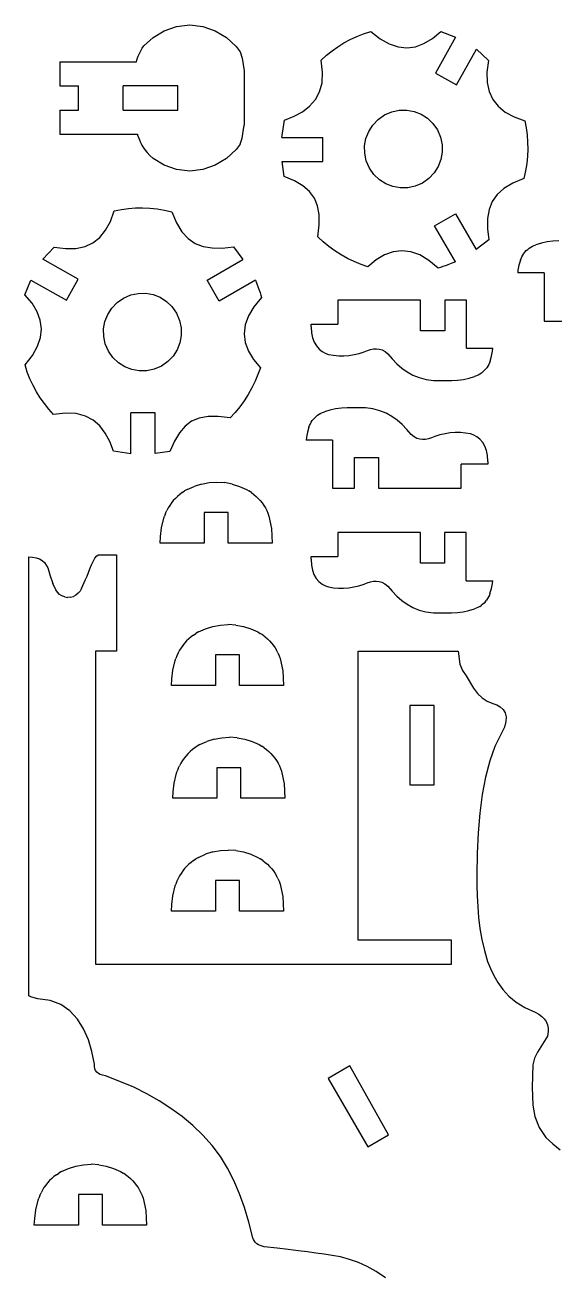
# Model space of a CAD drawing. Extents: x -1184 to 1184, y -939 to 939.
# Drawn here: x -1172 to -766, y -31 to 928 of the extents above; entities that cross this region are included whole.
import ezdxf

# ---------------------------------------------------------------- set-up
doc = ezdxf.new("R2010")
doc.units = 0
doc.header["$MEASUREMENT"] = 0
doc.layers.get('0').update_dxf_attribs({"linetype": 'CONTINUOUS'})

msp = doc.modelspace()

# ---------------------------------------------------------------- linework, layer by layer
for p, q in [((-1073.91, 918.12), (-1065.37, 923.29)), ((-1065.37, 923.29), (-1055.93, 926.55)), ((-1055.93, 926.55), (-1045.79, 927.69)), ((-1045.79, 927.69), (-1035.66, 926.55)), ((-1035.66, 926.55), (-1026.21, 923.29)), ((-1026.21, 923.29), (-1017.67, 918.12)), ((-917.67, 918.91), (-912.36, 920.94)), ((-912.36, 920.94), (-906.76, 922.64)), ((-906.76, 922.64), (-899.59, 917.06)), ((-859.58, 917.34), (-853.03, 922.74)), ((-853.03, 922.74), (-841.83, 918.32)), ((-1082.23, 909.85), (-1081.02, 911.59)), ((-1081.02, 911.59), (-1073.91, 918.12)), ((-1017.67, 918.12), (-1010.22, 911.28)), ((-1010.22, 911.28), (-1007.15, 907.13)), ((-932.15, 911.03), (-927.53, 913.94)), ((-927.53, 913.94), (-922.72, 916.57)), ((-922.72, 916.57), (-917.67, 918.91)), ((-899.59, 917.06), (-892.63, 913.14)), ((-892.63, 913.14), (-885.84, 910.84)), ((-872.62, 911.01), (-866.1, 913.41)), ((-866.1, 913.41), (-859.58, 917.34)), ((-841.83, 918.32), (-857.15, 890.83)), ((-1086.66, 899.39), (-1086.19, 901.64)), ((-1086.19, 901.64), (-1085.4, 903.78)), ((-1085.4, 903.78), (-1084.47, 905.87)), ((-1084.47, 905.87), (-1083.1, 908.5)), ((-1083.1, 908.5), (-1082.23, 909.85)), ((-1007.15, 907.13), (-1005.62, 902.37)), ((-1005.62, 902.37), (-1004.08, 892.56)), ((-945.06, 900.82), (-940.88, 904.45)), ((-940.88, 904.45), (-936.59, 907.86)), ((-936.59, 907.86), (-932.15, 911.03)), ((-885.84, 910.84), (-879.19, 910.14)), ((-879.19, 910.14), (-872.62, 911.01)), ((-841.02, 881.83), (-825.77, 909.17)), ((-825.77, 909.17), (-816.49, 900.46)), ((-825.77, 909.17), (-825.77, 909.17)), ((-1145.62, 899.39), (-1145.62, 880.91)), ((-1145.62, 899.39), (-1086.66, 899.39)), ((-1004.08, 892.56), (-1004.08, 850.79)), ((-943.88, 891.52), (-945.06, 900.82)), ((-816.49, 900.46), (-817.72, 891.56)), ((-946.14, 876.42), (-944.28, 883.42)), ((-944.28, 883.42), (-943.88, 891.52)), ((-857.15, 890.83), (-841.02, 881.83)), ((-817.72, 891.56), (-817.6, 883.64)), ((-817.6, 883.64), (-816.12, 876.66)), ((-1145.62, 880.91), (-1131.31, 880.91)), ((-1131.31, 862.43), (-1131.31, 880.91)), ((-1096.87, 862.43), (-1096.87, 880.91)), ((-1054.9, 880.91), (-1096.87, 880.91)), ((-1054.9, 862.43), (-1054.9, 880.91)), ((-949.35, 870.44), (-946.14, 876.42)), ((-816.12, 876.66), (-813.3, 870.58)), ((-959.3, 861.14), (-953.78, 865.38)), ((-953.78, 865.38), (-949.35, 870.44)), ((-813.3, 870.58), (-809.14, 865.34)), ((-809.14, 865.34), (-803.65, 860.89)), ((-1145.62, 862.43), (-1131.31, 862.43)), ((-1145.62, 862.43), (-1145.62, 843.93)), ((-1096.87, 862.43), (-1054.9, 862.43)), ((-975.15, 841.38), (-973.14, 854.8)), ((-973.14, 854.8), (-965.79, 857.65)), ((-965.79, 857.65), (-959.3, 861.14)), ((-905.37, 850.94), (-901.32, 855.2)), ((-901.32, 855.2), (-896.35, 858.67)), ((-896.35, 858.67), (-890.79, 861.08)), ((-890.79, 861.08), (-885.04, 862.3)), ((-885.04, 862.3), (-879.26, 862.37)), ((-879.26, 862.37), (-873.62, 861.34)), ((-873.62, 861.34), (-868.27, 859.26)), ((-868.27, 859.26), (-863.38, 856.17)), ((-863.38, 856.17), (-859.12, 852.12)), ((-803.65, 860.89), (-796.83, 857.19)), ((-796.83, 857.19), (-788.69, 854.19)), ((-788.69, 854.19), (-787.66, 848.74)), ((-1005.62, 840.97), (-1004.08, 850.79)), ((-910.54, 840.71), (-908.46, 846.06)), ((-908.46, 846.06), (-905.37, 850.94)), ((-859.12, 852.12), (-855.65, 847.15)), ((-855.65, 847.15), (-853.24, 841.6)), ((-787.66, 848.74), (-786.91, 843.32)), ((-1145.62, 843.93), (-1086.03, 843.93)), ((-1086.03, 843.93), (-1085.87, 843.19)), ((-1085.87, 843.19), (-1084.46, 839.56)), ((-1084.46, 839.56), (-1083.53, 837.48)), ((-1083.53, 837.48), (-1082.46, 835.45)), ((-1082.46, 835.45), (-1081.27, 833.5)), ((-1007.15, 836.21), (-1010.22, 832.06)), ((-1007.15, 836.21), (-1005.62, 840.97)), ((-975.15, 841.38), (-943.59, 841.38)), ((-943.59, 822.9), (-943.59, 841.38)), ((-911.57, 835.06), (-910.54, 840.71)), ((-911.5, 829.28), (-911.57, 835.06)), ((-853.24, 841.6), (-852.02, 835.84)), ((-852.02, 835.84), (-851.95, 830.06)), ((-786.91, 843.32), (-786.46, 837.9)), ((-786.46, 837.9), (-786.33, 832.45)), ((-1081.27, 833.5), (-1079.96, 831.62)), ((-1079.96, 831.62), (-1078.53, 829.83)), ((-1078.53, 829.83), (-1076.51, 827.61)), ((-1073.91, 825.22), (-1076.51, 827.61)), ((-1065.37, 820.06), (-1073.91, 825.22)), ((-1017.67, 825.22), (-1026.21, 820.06)), ((-1010.22, 832.06), (-1017.67, 825.22)), ((-910.28, 823.53), (-911.5, 829.28)), ((-851.95, 830.06), (-852.98, 824.42)), ((-786.54, 826.95), (-787.11, 821.39)), ((-786.33, 832.45), (-786.54, 826.95)), ((-1055.93, 816.79), (-1065.37, 820.06)), ((-1045.79, 815.65), (-1055.93, 816.79)), ((-1035.66, 816.79), (-1045.79, 815.65)), ((-1026.21, 820.06), (-1035.66, 816.79)), ((-973.46, 811.47), (-974.8, 822.9)), ((-974.8, 822.9), (-943.59, 822.9)), ((-907.87, 817.97), (-910.28, 823.53)), ((-904.4, 813.01), (-907.87, 817.97)), ((-855.07, 819.07), (-858.16, 814.18)), ((-852.98, 824.42), (-855.07, 819.07)), ((-788.06, 815.75), (-789.4, 810)), ((-787.11, 821.39), (-788.06, 815.75)), ((-965.44, 808.03), (-973.46, 811.47)), ((-958.92, 804.22), (-965.44, 808.03)), ((-900.14, 808.96), (-904.4, 813.01)), ((-895.26, 805.87), (-900.14, 808.96)), ((-889.91, 803.78), (-895.26, 805.87)), ((-867.17, 806.45), (-872.73, 804.04)), ((-862.21, 809.92), (-867.17, 806.45)), ((-858.16, 814.18), (-862.21, 809.92)), ((-797.93, 806.46), (-804.74, 802.35)), ((-789.4, 810), (-797.93, 806.46)), ((-953.82, 799.87), (-958.92, 804.22)), ((-950.08, 794.86), (-953.82, 799.87)), ((-884.26, 802.75), (-889.91, 803.78)), ((-878.48, 802.83), (-884.26, 802.75)), ((-872.73, 804.04), (-878.48, 802.83)), ((-809.94, 797.62), (-813.67, 792.21)), ((-804.74, 802.35), (-809.94, 797.62)), ((-1098.27, 786.16), (-1092.84, 786.91)), ((-1092.84, 786.91), (-1087.42, 787.36)), ((-1087.42, 787.36), (-1081.97, 787.48)), ((-1081.97, 787.48), (-1076.47, 787.27)), ((-1076.47, 787.27), (-1070.92, 786.7)), ((-1070.92, 786.7), (-1065.27, 785.75)), ((-947.65, 789.04), (-950.08, 794.86)), ((-946.47, 782.26), (-947.65, 789.04)), ((-813.67, 792.21), (-816.05, 786.06)), ((-1110.41, 770.16), (-1106.71, 776.98)), ((-1106.71, 776.98), (-1103.71, 785.12)), ((-1103.71, 785.12), (-1098.27, 786.16)), ((-1065.27, 785.75), (-1059.52, 784.41)), ((-1059.52, 784.41), (-1055.99, 775.88)), ((-946.47, 774.37), (-946.47, 782.26)), ((-857.92, 773.64), (-841.92, 782.88)), ((-841.92, 782.88), (-826.07, 755.42)), ((-817.2, 779.14), (-817.24, 771.38)), ((-816.05, 786.06), (-817.2, 779.14)), ((-1114.86, 764.67), (-1110.41, 770.16)), ((-1055.99, 775.88), (-1051.88, 769.08)), ((-1051.88, 769.08), (-1047.14, 763.87)), ((-947.6, 765.25), (-946.47, 774.37)), ((-841.92, 745.93), (-857.92, 773.64)), ((-817.24, 771.38), (-816.31, 762.74)), ((-1133.16, 756.22), (-1126.18, 757.69)), ((-1126.18, 757.69), (-1120.1, 760.51)), ((-1120.1, 760.51), (-1114.86, 764.67)), ((-1047.14, 763.87), (-1041.73, 760.14)), ((-1041.73, 760.14), (-1035.59, 757.76)), ((-1035.59, 757.76), (-1028.66, 756.61)), ((-943.44, 761.4), (-947.6, 765.25)), ((-939.03, 757.8), (-943.44, 761.4)), ((-934.4, 754.46), (-939.03, 757.8)), ((-816.31, 762.74), (-826.07, 755.42)), ((-784.08, 757.24), (-782.8, 757.94)), ((-782.8, 757.94), (-781.47, 758.52)), ((-781.47, 758.52), (-780.1, 759)), ((-775.86, 760.4), (-780.1, 759)), ((-771.51, 761.32), (-775.86, 760.4)), ((-767.07, 761.86), (-771.51, 761.32)), ((-762.54, 762.11), (-767.07, 761.86)), ((-1158.69, 748.04), (-1149.99, 757.33)), ((-1149.99, 757.33), (-1141.08, 756.09)), ((-1141.08, 756.09), (-1133.16, 756.22)), ((-1028.66, 756.61), (-1020.91, 756.57)), ((-1020.91, 756.57), (-1012.26, 757.51)), ((-1012.26, 757.51), (-1004.94, 747.75)), ((-929.58, 751.4), (-934.4, 754.46)), ((-924.61, 748.61), (-929.58, 751.4)), ((-919.5, 746.13), (-924.61, 748.61)), ((-896.28, 751.32), (-902.73, 747.43)), ((-889.71, 753.68), (-896.28, 751.32)), ((-883.02, 754.49), (-889.71, 753.68)), ((-876.22, 753.69), (-883.02, 754.49)), ((-869.32, 751.24), (-876.22, 753.69)), ((-862.32, 747.11), (-869.32, 751.24)), ((-791.98, 747.21), (-791.5, 748.57)), ((-791.5, 748.57), (-790.9, 749.9)), ((-790.9, 749.9), (-790.2, 751.17)), ((-790.2, 751.17), (-789.39, 752.38)), ((-789.39, 752.38), (-788.5, 753.52)), ((-788.5, 753.52), (-787.51, 754.58)), ((-787.51, 754.58), (-786.44, 755.56)), ((-786.44, 755.56), (-785.29, 756.45)), ((-785.29, 756.45), (-784.08, 757.24)), ((-1131.35, 732.8), (-1158.69, 748.04)), ((-1158.69, 748.04), (-1158.69, 748.04)), ((-1032.4, 731.89), (-1004.94, 747.75)), ((-914.3, 743.94), (-919.5, 746.13)), ((-909.04, 742.06), (-914.3, 743.94)), ((-902.73, 747.43), (-909.04, 742.06)), ((-855.23, 741.25), (-862.32, 747.11)), ((-853.35, 741.76), (-855.23, 741.25)), ((-851.45, 742.34), (-853.35, 741.76)), ((-849.54, 742.98), (-851.45, 742.34)), ((-847.64, 743.67), (-849.54, 742.98)), ((-843.9, 745.12), (-847.64, 743.67)), ((-841.92, 745.93), (-843.9, 745.12)), ((-793.92, 739.52), (-794.1, 737.44)), ((-793.15, 743.43), (-793.92, 739.52)), ((-791.98, 747.21), (-793.15, 743.43)), ((-1172.27, 720.78), (-1167.85, 731.99)), ((-1167.85, 731.99), (-1140.35, 716.66)), ((-1140.35, 716.66), (-1131.35, 732.8)), ((-1023.16, 715.89), (-1032.4, 731.89)), ((-995.45, 731.89), (-1023.16, 715.89)), ((-995.45, 731.89), (-994.64, 729.91)), ((-994.64, 729.91), (-993.19, 726.17)), ((-773.77, 737.44), (-794.1, 737.44)), ((-773.77, 737.44), (-773.77, 700.48)), ((-1166.86, 714.23), (-1172.27, 720.78)), ((-1096.68, 718.16), (-1091.12, 720.57)), ((-1091.12, 720.57), (-1085.37, 721.79)), ((-1085.37, 721.79), (-1079.59, 721.86)), ((-1079.59, 721.86), (-1073.94, 720.83)), ((-1073.94, 720.83), (-1068.59, 718.75)), ((-993.19, 726.17), (-992.51, 724.27)), ((-992.51, 724.27), (-991.87, 722.36)), ((-991.87, 722.36), (-991.29, 720.46)), ((-991.29, 720.46), (-990.78, 718.58)), ((-1162.94, 707.72), (-1166.86, 714.23)), ((-1108.78, 705.55), (-1105.69, 710.43)), ((-1105.69, 710.43), (-1101.64, 714.69)), ((-1101.64, 714.69), (-1096.68, 718.16)), ((-1068.59, 718.75), (-1063.71, 715.66)), ((-1063.71, 715.66), (-1059.45, 711.61)), ((-1059.45, 711.61), (-1055.97, 706.64)), ((-996.64, 711.49), (-1000.77, 704.49)), ((-990.78, 718.58), (-996.64, 711.49)), ((-932.11, 716.59), (-932.11, 698.11)), ((-868.61, 716.59), (-932.11, 716.59)), ((-868.61, 693.14), (-868.61, 716.59)), ((-850.13, 716.59), (-850.13, 693.14)), ((-833.48, 716.59), (-850.13, 716.59)), ((-833.48, 679.63), (-833.48, 716.59)), ((-1160.53, 701.2), (-1162.94, 707.72)), ((-1159.66, 694.63), (-1160.53, 701.2)), ((-1111.89, 694.55), (-1110.87, 700.2)), ((-1110.87, 700.2), (-1108.78, 705.55)), ((-1055.97, 706.64), (-1053.57, 701.08)), ((-1053.57, 701.08), (-1052.35, 695.33)), ((-1000.77, 704.49), (-1003.21, 697.59)), ((-773.77, 700.48), (-757.12, 700.48)), ((-1160.36, 687.97), (-1159.66, 694.63)), ((-1111.82, 688.77), (-1111.89, 694.55)), ((-1052.35, 695.33), (-1052.28, 689.55)), ((-1003.21, 697.59), (-1004.01, 690.79)), ((-1004.01, 690.79), (-1003.2, 684.1)), ((-952.52, 696.12), (-952.55, 695.81)), ((-952.55, 695.81), (-952.34, 691.52)), ((-952.52, 696.12), (-952.53, 698.11)), ((-952.53, 698.11), (-932.11, 698.11)), ((-952.34, 691.52), (-951.59, 687.69)), ((-850.13, 693.14), (-868.61, 693.14)), ((-1166.59, 674.22), (-1162.66, 681.18)), ((-1162.66, 681.18), (-1160.36, 687.97)), ((-1110.61, 683.02), (-1111.82, 688.77)), ((-1108.2, 677.46), (-1110.61, 683.02)), ((-1053.31, 683.9), (-1055.39, 678.56)), ((-1052.28, 689.55), (-1053.31, 683.9)), ((-1003.2, 684.1), (-1000.84, 677.53)), ((-951.59, 687.69), (-950.34, 684.32)), ((-950.34, 684.32), (-948.64, 681.42)), ((-948.64, 681.42), (-946.55, 679.01)), ((-1172.16, 667.05), (-1166.59, 674.22)), ((-1104.73, 672.5), (-1108.2, 677.46)), ((-1100.47, 668.44), (-1104.73, 672.5)), ((-1058.48, 673.67), (-1062.53, 669.41)), ((-1055.39, 678.56), (-1058.48, 673.67)), ((-1000.84, 677.53), (-996.95, 671.09)), ((-946.55, 679.01), (-944.12, 677.08)), ((-944.12, 677.08), (-941.39, 675.64)), ((-941.39, 675.64), (-939.33, 674.86)), ((-939.33, 674.86), (-935.41, 674.26)), ((-935.41, 674.26), (-931.49, 673.95)), ((-931.49, 673.95), (-927.57, 673.94)), ((-927.57, 673.94), (-923.65, 674.24)), ((-923.65, 674.24), (-919.73, 674.85)), ((-919.73, 674.85), (-915.81, 675.77)), ((-915.81, 675.77), (-911.89, 677.03)), ((-911.89, 677.03), (-909.4, 677.95)), ((-909.4, 677.95), (-907.02, 678.69)), ((-907.02, 678.69), (-904.74, 679.17)), ((-904.74, 679.17), (-902.52, 679.32)), ((-902.52, 679.32), (-900.33, 679.09)), ((-900.33, 679.09), (-898.15, 678.4)), ((-898.15, 678.4), (-895.94, 677.19)), ((-895.94, 677.19), (-893.68, 675.38)), ((-893.68, 675.38), (-890.33, 671.48)), ((-890.33, 671.48), (-886.79, 667.84)), ((-833.48, 679.63), (-813.16, 679.63)), ((-815.27, 669.86), (-814.1, 673.63)), ((-814.1, 673.63), (-813.33, 677.55)), ((-813.33, 677.55), (-813.16, 679.63)), ((-1170.47, 661.46), (-1172.16, 667.05)), ((-1095.58, 665.35), (-1100.47, 668.44)), ((-1090.23, 663.27), (-1095.58, 665.35)), ((-1084.59, 662.24), (-1090.23, 663.27)), ((-1078.81, 662.31), (-1084.59, 662.24)), ((-1073.05, 663.53), (-1078.81, 662.31)), ((-1067.5, 665.94), (-1073.05, 663.53)), ((-1062.53, 669.41), (-1067.5, 665.94)), ((-996.95, 671.09), (-991.58, 664.77)), ((-991.58, 664.77), (-993.46, 659.51)), ((-886.79, 667.84), (-882.99, 664.52)), ((-882.99, 664.52), (-878.91, 661.59)), ((-819.75, 662.49), (-820.82, 661.51)), ((-818.76, 663.55), (-819.75, 662.49)), ((-817.86, 664.69), (-818.76, 663.55)), ((-817.06, 665.9), (-817.86, 664.69)), ((-816.36, 667.17), (-817.06, 665.9)), ((-815.76, 668.49), (-816.36, 667.17)), ((-815.27, 669.86), (-815.76, 668.49)), ((-1168.44, 656.15), (-1170.47, 661.46)), ((-1166.1, 651.1), (-1168.44, 656.15)), ((-995.65, 654.31), (-998.14, 649.21)), ((-993.46, 659.51), (-995.65, 654.31)), ((-878.91, 661.59), (-874.48, 659.11)), ((-874.48, 659.11), (-869.65, 657.14)), ((-869.65, 657.14), (-864.39, 655.75)), ((-864.39, 655.75), (-858.65, 655)), ((-858.65, 655), (-853.96, 654.94)), ((-853.96, 654.94), (-849.31, 654.9)), ((-849.31, 654.9), (-844.71, 654.95)), ((-844.71, 654.95), (-840.19, 655.21)), ((-840.19, 655.21), (-835.75, 655.75)), ((-835.75, 655.75), (-831.4, 656.67)), ((-831.4, 656.67), (-827.15, 658.07)), ((-825.78, 658.54), (-827.15, 658.07)), ((-824.45, 659.13), (-825.78, 658.54)), ((-823.18, 659.82), (-824.45, 659.13)), ((-821.96, 660.62), (-823.18, 659.82)), ((-820.82, 661.51), (-821.96, 660.62)), ((-1163.46, 646.28), (-1166.1, 651.1)), ((-1160.55, 641.67), (-1163.46, 646.28)), ((-1000.92, 644.23), (-1003.98, 639.41)), ((-998.14, 649.21), (-1000.92, 644.23)), ((-1157.38, 637.23), (-1160.55, 641.67)), ((-1153.97, 632.93), (-1157.38, 637.23)), ((-1007.32, 634.78), (-1010.92, 630.38)), ((-1003.98, 639.41), (-1007.32, 634.78)), ((-933.86, 633.16), (-938.21, 632.24)), ((-929.42, 633.7), (-933.86, 633.16)), ((-924.89, 633.95), (-929.42, 633.7)), ((-920.3, 634.01), (-924.89, 633.95)), ((-915.65, 633.97), (-920.3, 634.01)), ((-910.96, 633.91), (-915.65, 633.97)), ((-905.21, 633.16), (-910.96, 633.91)), ((-899.95, 631.77), (-905.21, 633.16)), ((-1150.35, 628.75), (-1153.97, 632.93)), ((-1141.05, 629.94), (-1150.35, 628.75)), ((-1132.94, 629.54), (-1141.05, 629.94)), ((-1125.95, 627.67), (-1132.94, 629.54)), ((-1119.96, 624.47), (-1125.95, 627.67)), ((-1114.9, 620.04), (-1119.96, 624.47)), ((-1090.91, 598.67), (-1090.91, 630.22)), ((-1072.43, 630.22), (-1090.91, 630.22)), ((-1072.43, 599.01), (-1072.43, 630.22)), ((-1044.39, 623.73), (-1049.4, 620)), ((-1038.56, 626.16), (-1044.39, 623.73)), ((-1031.78, 627.35), (-1038.56, 626.16)), ((-1023.9, 627.34), (-1031.78, 627.35)), ((-1014.77, 626.22), (-1023.9, 627.34)), ((-1010.92, 630.38), (-1014.77, 626.22)), ((-952.55, 623.01), (-951.74, 624.22)), ((-951.74, 624.22), (-950.85, 625.36)), ((-950.85, 625.36), (-949.86, 626.42)), ((-949.86, 626.42), (-948.79, 627.4)), ((-948.79, 627.4), (-947.64, 628.29)), ((-947.64, 628.29), (-946.43, 629.08)), ((-946.43, 629.08), (-945.15, 629.78)), ((-945.15, 629.78), (-943.83, 630.36)), ((-943.83, 630.36), (-942.45, 630.84)), ((-938.21, 632.24), (-942.45, 630.84)), ((-895.13, 629.8), (-899.95, 631.77)), ((-890.7, 627.32), (-895.13, 629.8)), ((-886.61, 624.39), (-890.7, 627.32)), ((-882.82, 621.07), (-886.61, 624.39)), ((-1110.67, 614.52), (-1114.9, 620.04)), ((-1107.17, 608.02), (-1110.67, 614.52)), ((-1053.74, 614.9), (-1057.56, 608.37)), ((-1049.4, 620), (-1053.74, 614.9)), ((-955.5, 615.27), (-956.27, 611.36)), ((-954.33, 619.05), (-955.5, 615.27)), ((-954.33, 619.05), (-953.85, 620.41)), ((-953.85, 620.41), (-953.25, 621.74)), ((-953.25, 621.74), (-952.55, 623.01)), ((-879.27, 617.43), (-882.82, 621.07)), ((-875.92, 613.52), (-879.27, 617.43)), ((-849.87, 614.06), (-853.79, 613.13)), ((-845.95, 614.67), (-849.87, 614.06)), ((-842.04, 614.97), (-845.95, 614.67)), ((-838.12, 614.96), (-842.04, 614.97)), ((-834.2, 614.65), (-838.12, 614.96)), ((-830.28, 614.04), (-834.2, 614.65)), ((-828.22, 613.26), (-830.28, 614.04)), ((-1104.32, 600.67), (-1107.17, 608.02)), ((-1057.56, 608.37), (-1060.99, 600.36)), ((-956.27, 611.36), (-956.45, 609.28)), ((-936.12, 609.28), (-956.45, 609.28)), ((-936.12, 609.28), (-936.12, 572.32)), ((-873.66, 611.72), (-875.92, 613.52)), ((-871.46, 610.51), (-873.66, 611.72)), ((-869.27, 609.82), (-871.46, 610.51)), ((-867.09, 609.58), (-869.27, 609.82)), ((-864.87, 609.74), (-867.09, 609.58)), ((-862.58, 610.22), (-864.87, 609.74)), ((-860.21, 610.95), (-862.58, 610.22)), ((-857.71, 611.88), (-860.21, 610.95)), ((-853.79, 613.13), (-857.71, 611.88)), ((-825.49, 611.83), (-828.22, 613.26)), ((-823.05, 609.9), (-825.49, 611.83)), ((-820.96, 607.48), (-823.05, 609.9)), ((-819.27, 604.59), (-820.96, 607.48)), ((-818.02, 601.22), (-819.27, 604.59)), ((-1090.91, 598.67), (-1104.32, 600.67)), ((-1060.99, 600.36), (-1072.43, 599.01)), ((-919.47, 572.32), (-919.47, 595.77)), ((-919.47, 595.77), (-900.99, 595.77)), ((-900.99, 595.77), (-900.99, 572.32)), ((-817.26, 597.39), (-818.02, 601.22)), ((-817.06, 593.1), (-817.26, 597.39)), ((-817.07, 590.8), (-837.5, 590.8)), ((-837.5, 572.32), (-837.5, 590.8)), ((-817.08, 592.79), (-817.06, 593.1)), ((-817.08, 592.79), (-817.07, 590.8)), ((-1036.74, 575.51), (-1042.38, 573.74)), ((-1036.74, 575.51), (-1030.93, 576.58)), ((-1030.93, 576.58), (-1025.04, 576.94)), ((-1025.04, 576.94), (-1019.14, 576.58)), ((-1013.33, 575.51), (-1019.14, 576.58)), ((-1013.33, 575.51), (-1007.7, 573.74)), ((-1055.23, 566.05), (-1056.87, 564.46)), ((-1053.49, 567.54), (-1055.23, 566.05)), ((-1051.66, 568.92), (-1053.49, 567.54)), ((-1051.66, 568.92), (-1049.74, 570.17)), ((-1047.76, 571.31), (-1049.74, 570.17)), ((-1047.76, 571.31), (-1042.38, 573.74)), ((-1007.7, 573.74), (-1002.32, 571.31)), ((-1002.32, 571.31), (-1000.34, 570.17)), ((-998.43, 568.92), (-1000.34, 570.17)), ((-998.43, 568.92), (-996.6, 567.54)), ((-996.6, 567.54), (-994.87, 566.06)), ((-994.87, 566.06), (-993.23, 564.46)), ((-936.12, 572.32), (-919.47, 572.32)), ((-900.99, 572.32), (-837.5, 572.32)), ((-1062.34, 557.15), (-1063.4, 555.12)), ((-1061.15, 559.1), (-1062.34, 557.15)), ((-1059.83, 560.98), (-1061.15, 559.1)), ((-1058.41, 562.76), (-1059.83, 560.98)), ((-1056.87, 564.46), (-1058.41, 562.76)), ((-993.23, 564.46), (-991.7, 562.77)), ((-991.7, 562.77), (-990.27, 560.98)), ((-990.27, 560.98), (-988.97, 559.1)), ((-988.97, 559.1), (-987.79, 557.15)), ((-987.79, 557.15), (-986.73, 555.12)), ((-1067.45, 541.84), (-1065.74, 549.41)), ((-1065.74, 549.41), (-1065.14, 550.89)), ((-1064.34, 553.03), (-1065.14, 550.89)), ((-1064.34, 553.03), (-1063.4, 555.12)), ((-1016.3, 553.62), (-1034.78, 553.62)), ((-1034.78, 553.62), (-1034.78, 530.17)), ((-1016.3, 530.17), (-1016.3, 553.62)), ((-986.73, 555.12), (-985.8, 553.03)), ((-985.8, 553.03), (-985.01, 550.89)), ((-985.01, 550.89), (-983.02, 541.35)), ((-1068.22, 535.2), (-1067.45, 541.84)), ((-983.02, 541.35), (-982.49, 530.17)), ((-868.73, 538.31), (-932.22, 538.31)), ((-932.22, 538.31), (-932.22, 519.83)), ((-868.73, 514.85), (-868.73, 538.31)), ((-833.6, 538.31), (-850.25, 538.31)), ((-850.25, 538.31), (-850.25, 514.85)), ((-833.6, 501.35), (-833.6, 538.31)), ((-1068.58, 530.17), (-1068.22, 535.2)), ((-1034.78, 530.17), (-1068.58, 530.17)), ((-982.49, 530.17), (-1016.3, 530.17)), ((-1169.35, 182.93), (-1169.34, 519.62)), ((-1169.34, 519.62), (-1166.4, 519.47)), ((-1166.4, 519.47), (-1163.57, 518.91)), ((-1163.57, 518.91), (-1161.15, 518.01)), ((-1161.15, 518.01), (-1159.1, 516.78)), ((-1120.03, 516.17), (-1118.62, 518.56)), ((-1118.62, 518.56), (-1117.01, 520.48)), ((-1117.01, 520.48), (-1115.87, 521.26)), ((-1115.87, 521.26), (-1102.06, 521.28)), ((-1102.06, 521.28), (-1102.07, 447.27)), ((-952.65, 519.83), (-932.22, 519.83)), ((-952.63, 517.83), (-952.65, 519.83)), ((-1159.1, 516.78), (-1157.38, 515.23)), ((-1157.38, 515.23), (-1155.97, 513.35)), ((-1155.97, 513.35), (-1154.81, 511.16)), ((-1154.81, 511.16), (-1153.88, 508.66)), ((-1153.88, 508.66), (-1153.13, 505.85)), ((-1123.53, 507.58), (-1122.43, 510.53)), ((-1122.43, 510.53), (-1121.28, 513.44)), ((-1121.28, 513.44), (-1120.03, 516.17)), ((-952.63, 517.83), (-952.66, 517.53)), ((-952.66, 517.53), (-952.45, 513.24)), ((-952.45, 513.24), (-951.7, 509.4)), ((-951.7, 509.4), (-950.45, 506.03)), ((-850.25, 514.85), (-868.73, 514.85)), ((-1153.13, 505.85), (-1150.9, 499.08)), ((-1148.61, 494.36), (-1150.9, 499.08)), ((-1128.97, 495.42), (-1125.77, 502.18)), ((-1125.77, 502.18), (-1124.63, 504.75)), ((-1124.63, 504.75), (-1123.53, 507.58)), ((-950.45, 506.03), (-948.75, 503.14)), ((-948.75, 503.14), (-946.67, 500.72)), ((-946.67, 500.72), (-944.23, 498.8)), ((-944.23, 498.8), (-941.5, 497.36)), ((-915.93, 497.49), (-912.01, 498.75)), ((-912.01, 498.75), (-909.51, 499.67)), ((-909.51, 499.67), (-907.14, 500.4)), ((-907.14, 500.4), (-904.85, 500.88)), ((-904.85, 500.88), (-902.63, 501.04)), ((-902.63, 501.04), (-900.45, 500.81)), ((-900.45, 500.81), (-898.26, 500.12)), ((-898.26, 500.12), (-896.06, 498.9)), ((-896.06, 498.9), (-893.8, 497.1)), ((-833.6, 501.35), (-813.27, 501.35)), ((-814.22, 495.35), (-813.45, 499.26)), ((-813.45, 499.26), (-813.27, 501.35)), ((-1147.38, 492.47), (-1148.61, 494.36)), ((-1145.79, 490.88), (-1147.38, 492.47)), ((-1143.9, 489.65), (-1145.79, 490.88)), ((-1141.8, 488.85), (-1143.9, 489.65)), ((-1137.33, 488.62), (-1135.15, 489.2)), ((-1133.15, 490.23), (-1135.15, 489.2)), ((-1131.4, 491.65), (-1133.15, 490.23)), ((-1129.99, 493.41), (-1131.4, 491.65)), ((-1128.97, 495.42), (-1129.99, 493.41)), ((-941.5, 497.36), (-939.44, 496.58)), ((-939.44, 496.58), (-935.52, 495.98)), ((-935.52, 495.98), (-931.6, 495.67)), ((-931.6, 495.67), (-927.68, 495.66)), ((-927.68, 495.66), (-923.76, 495.95)), ((-923.76, 495.95), (-919.85, 496.56)), ((-919.85, 496.56), (-915.93, 497.49)), ((-893.8, 497.1), (-890.45, 493.2)), ((-890.45, 493.2), (-886.9, 489.55)), ((-886.9, 489.55), (-883.11, 486.23)), ((-815.87, 490.21), (-816.47, 488.89)), ((-815.38, 491.58), (-815.87, 490.21)), ((-815.38, 491.58), (-814.22, 495.35)), ((-1141.8, 488.85), (-1139.58, 488.5)), ((-1137.33, 488.62), (-1139.58, 488.5)), ((-883.11, 486.23), (-879.02, 483.3)), ((-879.02, 483.3), (-874.59, 480.82)), ((-874.59, 480.82), (-869.77, 478.85)), ((-831.51, 478.39), (-827.26, 479.78)), ((-825.89, 480.26), (-827.26, 479.78)), ((-824.57, 480.85), (-825.89, 480.26)), ((-823.29, 481.54), (-824.57, 480.85)), ((-823.29, 481.54), (-822.08, 482.33)), ((-820.93, 483.22), (-822.08, 482.33)), ((-819.86, 484.2), (-820.93, 483.22)), ((-818.87, 485.27), (-819.86, 484.2)), ((-818.87, 485.27), (-817.97, 486.41)), ((-817.17, 487.62), (-817.97, 486.41)), ((-816.47, 488.89), (-817.17, 487.62)), ((-869.77, 478.85), (-864.51, 477.47)), ((-864.51, 477.47), (-858.76, 476.72)), ((-858.76, 476.72), (-854.07, 476.66)), ((-854.07, 476.66), (-849.42, 476.61)), ((-849.42, 476.61), (-844.83, 476.67)), ((-844.83, 476.67), (-840.3, 476.92)), ((-840.3, 476.92), (-835.86, 477.46)), ((-835.86, 477.46), (-831.51, 478.39)), ((-1043, 459.68), (-1041.09, 460.94)), ((-1039.1, 462.07), (-1041.09, 460.94)), ((-1039.1, 462.07), (-1033.72, 464.51)), ((-1033.72, 464.51), (-1028.09, 466.28)), ((-1028.09, 466.28), (-1022.28, 467.35)), ((-1022.28, 467.35), (-1016.39, 467.71)), ((-1010.49, 467.35), (-1016.39, 467.71)), ((-1010.49, 467.35), (-1004.68, 466.28)), ((-1004.68, 466.28), (-999.05, 464.51)), ((-999.05, 464.51), (-993.67, 462.07)), ((-993.67, 462.07), (-991.68, 460.94)), ((-989.77, 459.69), (-991.68, 460.94)), ((-1051.18, 451.74), (-1052.49, 449.87)), ((-1049.75, 453.53), (-1051.18, 451.74)), ((-1048.22, 455.23), (-1049.75, 453.53)), ((-1046.57, 456.82), (-1048.22, 455.23)), ((-1044.83, 458.31), (-1046.57, 456.82)), ((-1043, 459.68), (-1044.83, 458.31)), ((-989.77, 459.69), (-987.95, 458.31)), ((-987.95, 458.31), (-986.21, 456.82)), ((-986.21, 456.82), (-984.58, 455.23)), ((-984.58, 455.23), (-983.04, 453.54)), ((-983.04, 453.54), (-981.62, 451.75)), ((-981.62, 451.75), (-980.32, 449.87)), ((-1102.07, 447.27), (-1118.17, 447.26)), ((-1118.17, 447.26), (-1118.17, 207.03)), ((-1057.09, 440.18), (-1056.49, 441.66)), ((-1055.69, 443.8), (-1056.49, 441.66)), ((-1054.75, 445.89), (-1055.69, 443.8)), ((-1053.69, 447.92), (-1054.75, 445.89)), ((-1052.49, 449.87), (-1053.69, 447.92)), ((-1026.13, 444.39), (-1026.13, 420.93)), ((-1007.65, 444.39), (-1026.13, 444.39)), ((-1007.65, 420.93), (-1007.65, 444.39)), ((-980.32, 449.87), (-979.13, 447.92)), ((-978.08, 445.89), (-979.13, 447.92)), ((-978.08, 445.89), (-977.15, 443.8)), ((-977.15, 443.8), (-976.36, 441.66)), ((-976.36, 441.66), (-974.37, 432.12)), ((-916.56, 225.53), (-916.56, 447.31)), ((-916.56, 447.31), (-839.67, 447.31)), ((-839.67, 447.31), (-838.56, 437.33)), ((-1059.57, 425.97), (-1058.8, 432.61)), ((-1058.8, 432.61), (-1057.09, 440.18)), ((-974.37, 432.12), (-973.84, 420.93)), ((-838.56, 437.33), (-836.54, 432.45)), ((-836.54, 432.45), (-833.74, 428.29)), ((-1059.93, 420.93), (-1059.57, 425.97)), ((-833.74, 428.29), (-827.93, 418.99)), ((-1026.13, 420.93), (-1059.93, 420.93)), ((-973.84, 420.93), (-1007.65, 420.93)), ((-827.93, 418.99), (-824.88, 414.82)), ((-824.88, 414.82), (-821.4, 411.39)), ((-876.79, 405.66), (-876.79, 344.71)), ((-858.31, 405.66), (-876.79, 405.66)), ((-858.31, 344.71), (-858.31, 405.66)), ((-821.4, 411.39), (-817.48, 408.8)), ((-817.48, 408.8), (-813.09, 407.16)), ((-813.09, 407.16), (-810.18, 406.02)), ((-810.18, 406.02), (-807.55, 404.46)), ((-807.55, 404.46), (-805.38, 402.45)), ((-805.38, 402.45), (-803.8, 399.93)), ((-803.12, 393.21), (-804.32, 388.92)), ((-803.8, 399.93), (-803, 396.86)), ((-803, 396.86), (-803.12, 393.21)), ((-804.32, 388.92), (-811.59, 374.15)), ((-1040.01, 374.42), (-1041.92, 373.17)), ((-1038.02, 375.56), (-1040.01, 374.42)), ((-1038.02, 375.56), (-1032.64, 377.99)), ((-1027.01, 379.76), (-1032.64, 377.99)), ((-1027.01, 379.76), (-1021.2, 380.83)), ((-1021.2, 380.83), (-1015.3, 381.19)), ((-1009.41, 380.83), (-1015.3, 381.19)), ((-1009.41, 380.83), (-1003.6, 379.76)), ((-1003.6, 379.76), (-997.97, 377.99)), ((-997.97, 377.99), (-992.59, 375.56)), ((-992.59, 375.56), (-990.6, 374.42)), ((-988.69, 373.17), (-990.6, 374.42)), ((-811.59, 374.15), (-815.58, 363.04)), ((-1050.1, 365.23), (-1051.41, 363.35)), ((-1048.67, 367.01), (-1050.1, 365.23)), ((-1047.13, 368.71), (-1048.67, 367.01)), ((-1045.49, 370.3), (-1047.13, 368.71)), ((-1043.75, 371.79), (-1045.49, 370.3)), ((-1041.92, 373.17), (-1043.75, 371.79)), ((-988.69, 373.17), (-986.87, 371.79)), ((-986.87, 371.79), (-985.13, 370.31)), ((-985.13, 370.31), (-983.5, 368.71)), ((-983.5, 368.71), (-981.96, 367.02)), ((-981.96, 367.02), (-980.54, 365.23)), ((-980.54, 365.23), (-979.24, 363.35)), ((-1056.01, 353.66), (-1055.41, 355.14)), ((-1054.61, 357.28), (-1055.41, 355.14)), ((-1054.61, 357.28), (-1053.67, 359.37)), ((-1052.61, 361.4), (-1053.67, 359.37)), ((-1051.41, 363.35), (-1052.61, 361.4)), ((-1006.57, 357.87), (-1025.05, 357.87)), ((-1025.05, 357.87), (-1025.05, 334.42)), ((-1006.57, 334.42), (-1006.57, 357.87)), ((-979.24, 363.35), (-978.05, 361.4)), ((-978.05, 361.4), (-977, 359.37)), ((-977, 359.37), (-976.07, 357.28)), ((-976.07, 357.28), (-975.28, 355.14)), ((-975.28, 355.14), (-973.29, 345.6)), ((-815.58, 363.04), (-818.81, 350.73)), ((-1058.49, 339.45), (-1057.72, 346.09)), ((-1057.72, 346.09), (-1056.01, 353.66)), ((-973.29, 345.6), (-972.76, 334.42)), ((-818.81, 350.73), (-821.33, 337.35)), ((-1058.85, 334.42), (-1058.49, 339.45)), ((-876.79, 344.71), (-858.31, 344.71)), ((-821.33, 337.35), (-823.2, 323.03)), ((-1025.05, 334.42), (-1058.85, 334.42)), ((-972.76, 334.42), (-1006.57, 334.42)), ((-823.2, 323.03), (-824.47, 307.87)), ((-824.47, 307.87), (-825.22, 292)), ((-1043, 286.62), (-1041.09, 287.88)), ((-1039.1, 289.01), (-1041.09, 287.88)), ((-1039.1, 289.01), (-1033.72, 291.45)), ((-1028.09, 293.22), (-1033.72, 291.45)), ((-1028.09, 293.22), (-1022.28, 294.29)), ((-1022.28, 294.29), (-1016.39, 294.65)), ((-1010.49, 294.29), (-1016.39, 294.65)), ((-1010.49, 294.29), (-1004.68, 293.22)), ((-1004.68, 293.22), (-999.05, 291.45)), ((-999.05, 291.45), (-993.67, 289.01)), ((-993.67, 289.01), (-991.68, 287.88)), ((-989.77, 286.63), (-991.68, 287.88)), ((-825.22, 292), (-825.49, 275.54)), ((-1051.18, 278.68), (-1052.49, 276.81)), ((-1049.75, 280.47), (-1051.18, 278.68)), ((-1048.22, 282.17), (-1049.75, 280.47)), ((-1046.57, 283.76), (-1048.22, 282.17)), ((-1044.83, 285.25), (-1046.57, 283.76)), ((-1043, 286.62), (-1044.83, 285.25)), ((-989.77, 286.63), (-987.95, 285.25)), ((-987.95, 285.25), (-986.21, 283.76)), ((-986.21, 283.76), (-984.58, 282.17)), ((-984.58, 282.17), (-983.04, 280.48)), ((-983.04, 280.48), (-981.62, 278.69)), ((-981.62, 278.69), (-980.32, 276.81)), ((-1057.09, 267.12), (-1056.49, 268.6)), ((-1055.69, 270.74), (-1056.49, 268.6)), ((-1054.75, 272.83), (-1055.69, 270.74)), ((-1053.69, 274.86), (-1054.75, 272.83)), ((-1052.49, 276.81), (-1053.69, 274.86)), ((-1026.13, 271.33), (-1026.13, 247.87)), ((-1007.65, 271.33), (-1026.13, 271.33)), ((-1007.65, 247.87), (-1007.65, 271.33)), ((-980.32, 276.81), (-979.13, 274.86)), ((-978.08, 272.83), (-979.13, 274.86)), ((-978.08, 272.83), (-977.15, 270.74)), ((-977.15, 270.74), (-976.36, 268.6)), ((-976.36, 268.6), (-974.37, 259.06)), ((-825.49, 275.54), (-825.45, 267.58)), ((-1059.57, 252.91), (-1058.8, 259.55)), ((-1058.8, 259.55), (-1057.09, 267.12)), ((-974.37, 259.06), (-973.84, 247.87)), ((-825.45, 267.58), (-825.25, 259.47)), ((-825.25, 259.47), (-824.82, 251.24)), ((-1059.93, 247.87), (-1059.57, 252.91)), ((-824.82, 251.24), (-824.11, 242.92)), ((-1026.13, 247.87), (-1059.93, 247.87)), ((-973.84, 247.87), (-1007.65, 247.87)), ((-824.11, 242.92), (-823.05, 234.53)), ((-823.05, 234.53), (-821.58, 226.09)), ((-844.86, 225.53), (-916.56, 225.53)), ((-844.86, 207.03), (-844.86, 225.53)), ((-821.58, 226.09), (-819.65, 217.65)), ((-819.65, 217.65), (-817.19, 209.22)), ((-1118.17, 207.03), (-844.86, 207.03)), ((-817.19, 209.22), (-815.01, 203.9)), ((-815.01, 203.9), (-812.42, 198.46)), ((-812.42, 198.46), (-809.29, 193.03)), ((-809.29, 193.03), (-805.49, 187.72)), ((-1167.66, 182.08), (-1169.35, 182.93)), ((-805.49, 187.72), (-800.87, 182.67)), ((-800.87, 182.67), (-795.29, 177.99)), ((-1165.23, 181.28), (-1167.66, 182.08)), ((-1162.32, 180.62), (-1165.23, 181.28)), ((-1152.84, 179.38), (-1162.32, 180.62)), ((-1144.67, 176.19), (-1152.84, 179.38)), ((-1137.75, 171.32), (-1144.67, 176.19)), ((-795.29, 177.99), (-788.62, 173.8)), ((-788.62, 173.8), (-780.72, 170.22)), ((-1131.98, 165.01), (-1137.75, 171.32)), ((-1127.31, 157.52), (-1131.98, 165.01)), ((-780.72, 170.22), (-777.91, 168.76)), ((-777.91, 168.76), (-775.56, 167.07)), ((-775.56, 167.07), (-773.66, 165.16)), ((-773.66, 165.16), (-772.22, 163.03)), ((-1123.64, 149.11), (-1127.31, 157.52)), ((-772.22, 163.03), (-771.23, 160.68)), ((-770.63, 155.4), (-771.34, 152.01)), ((-771.23, 160.68), (-770.7, 158.14)), ((-770.7, 158.14), (-770.63, 155.4)), ((-1120.91, 140.02), (-1123.64, 149.11)), ((-771.34, 152.01), (-778.96, 139.71)), ((-1119.04, 130.52), (-1120.91, 140.02)), ((-781.32, 135.12), (-782.49, 129.9)), ((-778.96, 139.71), (-781.32, 135.12)), ((-1119.01, 128.54), (-1119.04, 130.52)), ((-1118.68, 126.88), (-1119.01, 128.54)), ((-1118.07, 125.49), (-1118.68, 126.88)), ((-1117.15, 124.33), (-1118.07, 125.49)), ((-922.99, 129.01), (-939.49, 119.32)), ((-893.39, 76.28), (-922.99, 129.01)), ((-782.49, 129.9), (-782.94, 112.88)), ((-1115.95, 123.38), (-1117.15, 124.33)), ((-1114.45, 122.6), (-1115.95, 123.38)), ((-1112.66, 121.95), (-1114.45, 122.6)), ((-1110.58, 121.39), (-1112.66, 121.95)), ((-1099.43, 117.22), (-1110.58, 121.39)), ((-1088.84, 112.68), (-1099.43, 117.22)), ((-939.49, 119.32), (-909.04, 66.93)), ((-1078.8, 107.73), (-1088.84, 112.68)), ((-1069.27, 102.35), (-1078.8, 107.73)), ((-782.94, 112.88), (-782.37, 99.08)), ((-1060.22, 96.5), (-1069.27, 102.35)), ((-1051.62, 90.16), (-1060.22, 96.5)), ((-782.37, 99.08), (-780.96, 90.18)), ((-1043.44, 83.3), (-1051.62, 90.16)), ((-780.96, 90.18), (-777.74, 81.84)), ((-1035.66, 75.89), (-1043.44, 83.3)), ((-777.74, 81.84), (-772.45, 74.05)), ((-1028.57, 68), (-1035.66, 75.89)), ((-1022.3, 59.56), (-1028.57, 68)), ((-909.04, 66.93), (-893.39, 76.28)), ((-772.45, 74.05), (-767.11, 69.28)), ((-767.11, 69.28), (-761.62, 64.75)), ((-1016.78, 50.58), (-1022.3, 59.56)), ((-1144.29, 48), (-1146.28, 46.87)), ((-1144.29, 48), (-1138.91, 50.44)), ((-1138.91, 50.44), (-1133.28, 52.21)), ((-1133.28, 52.21), (-1127.47, 53.28)), ((-1127.47, 53.28), (-1121.57, 53.64)), ((-1115.68, 53.28), (-1121.57, 53.64)), ((-1115.68, 53.28), (-1109.87, 52.21)), ((-1109.87, 52.21), (-1104.24, 50.44)), ((-1104.24, 50.44), (-1098.86, 48)), ((-1098.86, 48), (-1096.87, 46.87)), ((-1011.92, 41.06), (-1016.78, 50.58)), ((-1154.94, 39.46), (-1156.37, 37.67)), ((-1153.4, 41.15), (-1154.94, 39.46)), ((-1151.76, 42.75), (-1153.4, 41.15)), ((-1150.02, 44.24), (-1151.76, 42.75)), ((-1148.19, 45.61), (-1150.02, 44.24)), ((-1148.19, 45.61), (-1146.28, 46.87)), ((-1094.96, 45.61), (-1096.87, 46.87)), ((-1094.96, 45.61), (-1093.14, 44.24)), ((-1093.14, 44.24), (-1091.4, 42.75)), ((-1091.4, 42.75), (-1089.77, 41.16)), ((-1089.77, 41.16), (-1088.23, 39.46)), ((-1088.23, 39.46), (-1086.81, 37.67)), ((-1007.64, 30.97), (-1011.92, 41.06)), ((-1160.88, 29.73), (-1161.68, 27.58)), ((-1160.88, 29.73), (-1159.94, 31.82)), ((-1158.87, 33.84), (-1159.94, 31.82)), ((-1157.68, 35.8), (-1158.87, 33.84)), ((-1156.37, 37.67), (-1157.68, 35.8)), ((-1112.84, 30.32), (-1131.32, 30.32)), ((-1131.32, 30.32), (-1131.32, 6.86)), ((-1112.84, 6.86), (-1112.84, 30.32)), ((-1086.81, 37.67), (-1085.51, 35.8)), ((-1085.51, 35.8), (-1084.32, 33.84)), ((-1084.32, 33.84), (-1083.26, 31.82)), ((-1083.26, 31.82), (-1082.34, 29.73)), ((-1082.34, 29.73), (-1081.55, 27.58)), ((-1003.87, 20.32), (-1007.64, 30.97)), ((-1163.99, 18.53), (-1162.28, 26.11)), ((-1162.28, 26.11), (-1161.68, 27.58)), ((-1081.55, 27.58), (-1079.56, 18.05)), ((-1000.51, 9.1), (-1003.87, 20.32)), ((-1165.12, 6.86), (-1164.76, 11.9)), ((-1164.76, 11.9), (-1163.99, 18.53)), ((-1079.56, 18.05), (-1079.03, 6.86)), ((-1131.32, 6.86), (-1165.12, 6.86)), ((-1079.03, 6.86), (-1112.84, 6.86)), ((-997.49, -2.7), (-1000.51, 9.1)), ((-996.85, -4.09), (-997.49, -2.7)), ((-996.12, -5.34), (-996.85, -4.09)), ((-995.27, -6.43), (-996.12, -5.34)), ((-994.29, -7.37), (-995.27, -6.43)), ((-993.16, -8.16), (-994.29, -7.37)), ((-991.85, -8.8), (-993.16, -8.16)), ((-990.35, -9.29), (-991.85, -8.8)), ((-988.63, -9.64), (-990.35, -9.29)), ((-978.82, -10.78), (-988.63, -9.64)), ((-970.18, -11.81), (-978.82, -10.78)), ((-962.48, -12.76), (-970.18, -11.81)), ((-955.5, -13.65), (-962.48, -12.76)), ((-949, -14.53), (-955.5, -13.65)), ((-942.75, -15.43), (-949, -14.53)), ((-936.51, -16.39), (-942.75, -15.43)), ((-930.06, -17.43), (-936.51, -16.39)), ((-923.13, -19.35), (-930.06, -17.43)), ((-916.34, -21.81), (-923.13, -19.35)), ((-909.57, -24.9), (-916.34, -21.81)), ((-902.68, -28.75), (-909.57, -24.9)), ((-895.52, -33.46), (-902.68, -28.75))]:
    msp.add_line(p, q)

doc.saveas('drawing.dxf')
